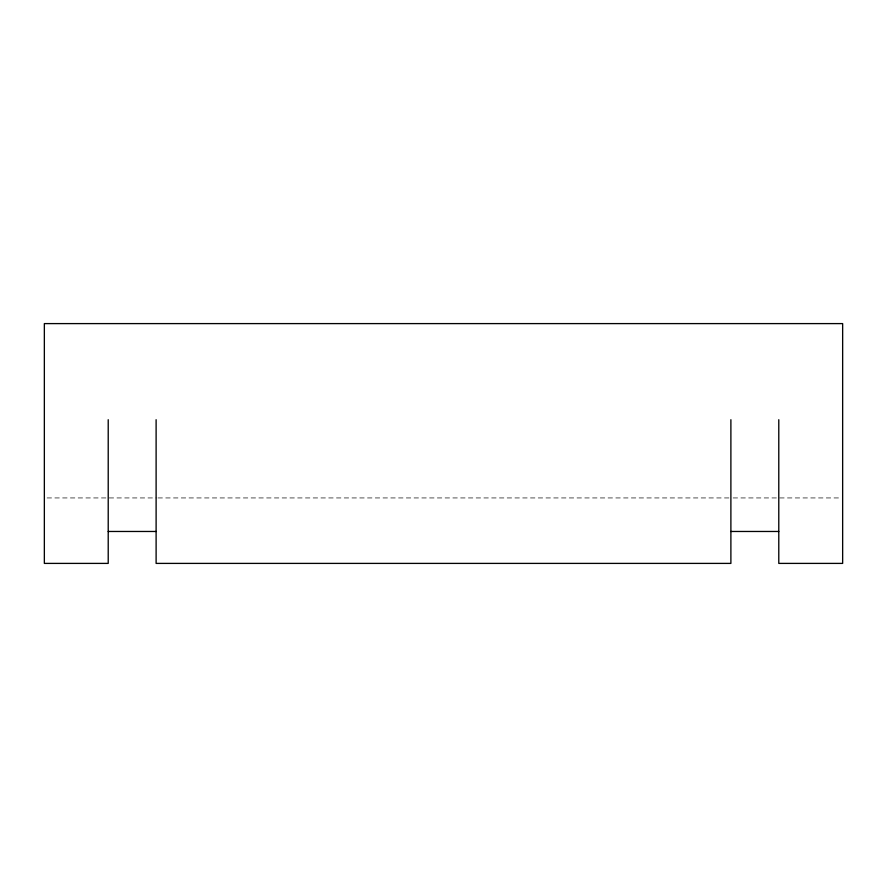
<?xml version="1.0" encoding="UTF-8"?>
<svg xmlns="http://www.w3.org/2000/svg" width="887" height="887" viewBox="0 0 887 887"><rect width="100%" height="100%" fill="white"/><g stroke="black" fill="none" stroke-linecap="round" stroke-linejoin="round"><path stroke-width="0.67" stroke-dasharray="4.43 3.33" d="M47.122 497.94L156.611 497.94M157.997 497.94L731.775 497.94M733.161 497.94L841.264 497.94"/><path stroke-width="1.33" d="M108.214 531.468L156.112 531.468M730.888 531.468L778.786 531.468M778.786 419.706L778.786 563.4L842.65 563.4L842.65 323.6L44.35 323.6L44.35 563.4L108.214 563.4L108.214 419.706M730.888 419.706L730.888 563.4L156.112 563.4L156.112 419.706"/></g></svg>
